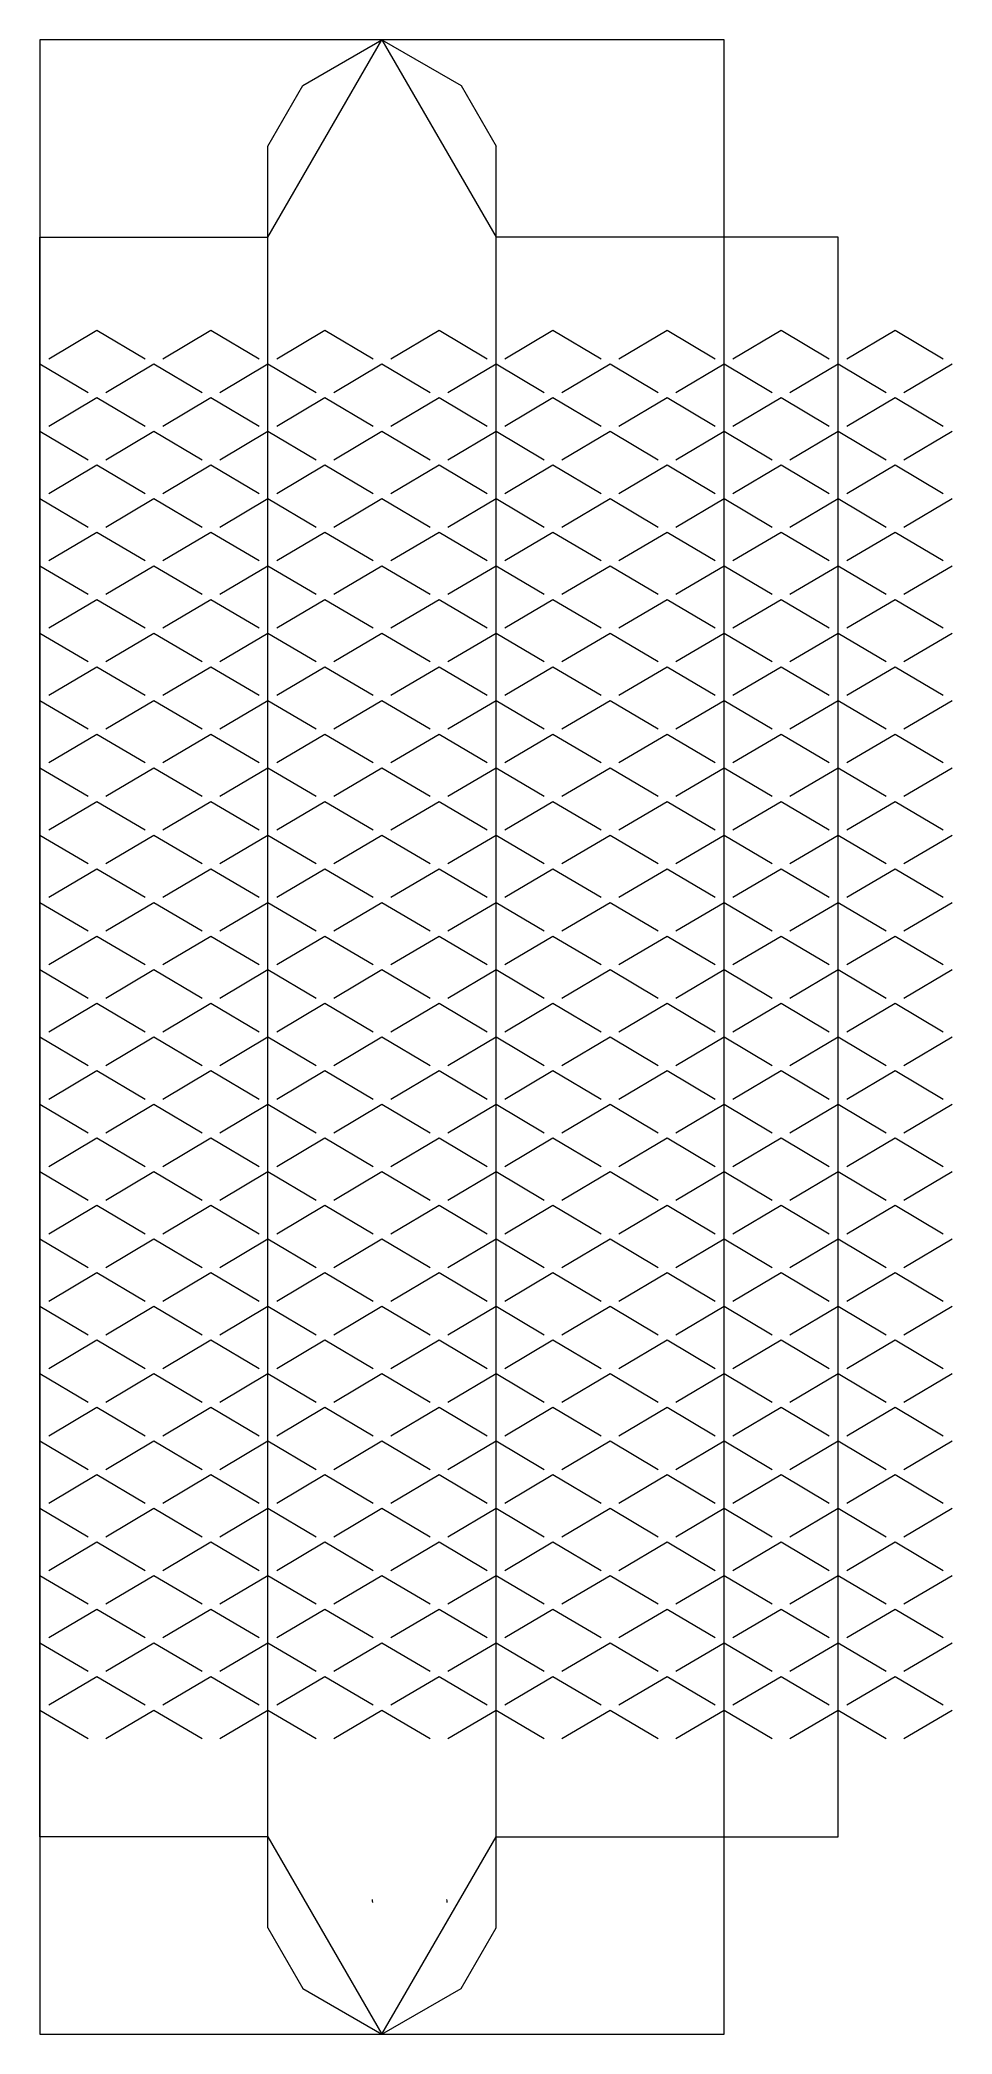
# Model space of a CAD drawing. Header units: metres. Extents: x 0 to 98, y 0 to 214.
import ezdxf

# ---------------------------------------------------------------- set-up
doc = ezdxf.new("R2010")
doc.units = ezdxf.units.M
doc.layers.add('TOP', color=1, linetype='Continuous', lineweight=0)

msp = doc.modelspace()

# ---------------------------------------------------------------- linework, layer by layer
at = {"layer": 'TOP'}
for p, q in [((73.5, 214.44), (0, 214.44)), ((0, 214.44), (0, 0)), ((24.5, 193.22), (36.75, 214.44)), ((28.26, 209.54), (36.75, 214.44)), ((36.75, 214.44), (45.24, 209.54)), ((36.75, 214.44), (49, 193.22)), ((73.5, 0), (73.5, 214.44)), ((24.5, 203.02), (28.26, 209.54)), ((45.24, 209.54), (49, 203.02)), ((24.5, 193.22), (24.5, 203.02)), ((49, 193.22), (49, 203.02)), ((73.5, 193.22), (73.5, 203.02)), ((0, 21.22), (0, 193.22)), ((0, 193.22), (24.5, 193.22)), ((24.5, 21.22), (24.5, 193.22)), ((85.75, 193.22), (49, 193.22)), ((49, 21.22), (49, 193.22)), ((85.75, 21.22), (85.75, 193.22)), ((0.96, 180.15), (6.12, 183.22)), ((6.12, 183.22), (11.29, 180.15)), ((13.21, 180.15), (18.38, 183.22)), ((18.38, 183.22), (23.54, 180.15)), ((25.46, 180.15), (30.62, 183.22)), ((30.62, 183.22), (35.79, 180.15)), ((37.71, 180.15), (42.88, 183.22)), ((42.88, 183.22), (48.04, 180.15)), ((49.96, 180.15), (55.12, 183.22)), ((55.12, 183.22), (60.29, 180.15)), ((62.21, 180.15), (67.38, 183.22)), ((67.38, 183.22), (72.54, 180.15)), ((74.46, 180.15), (79.62, 183.22)), ((79.62, 183.22), (84.79, 180.15)), ((86.71, 180.15), (91.88, 183.22)), ((91.88, 183.22), (97.04, 180.15)), ((0, 179.6), (5.17, 176.53)), ((7.08, 176.53), (12.25, 179.6)), ((12.25, 179.6), (17.42, 176.53)), ((19.33, 176.53), (24.5, 179.6)), ((24.5, 179.6), (29.67, 176.53)), ((31.58, 176.53), (36.75, 179.6)), ((36.75, 179.6), (41.92, 176.53)), ((43.83, 176.53), (49, 179.6)), ((49, 179.6), (54.17, 176.53)), ((56.08, 176.53), (61.25, 179.6)), ((61.25, 179.6), (66.42, 176.53)), ((68.33, 176.53), (73.5, 179.6)), ((73.5, 179.6), (78.67, 176.53)), ((80.58, 176.53), (85.75, 179.6)), ((85.75, 179.6), (90.92, 176.53)), ((92.83, 176.53), (98, 179.6)), ((0.96, 172.91), (6.12, 175.98)), ((6.12, 175.98), (11.29, 172.91)), ((13.21, 172.91), (18.38, 175.98)), ((18.38, 175.98), (23.54, 172.91)), ((25.46, 172.91), (30.62, 175.98)), ((30.62, 175.98), (35.79, 172.91)), ((37.71, 172.91), (42.88, 175.98)), ((42.88, 175.98), (48.04, 172.91)), ((49.96, 172.91), (55.12, 175.98)), ((55.12, 175.98), (60.29, 172.91)), ((62.21, 172.91), (67.38, 175.98)), ((67.38, 175.98), (72.54, 172.91)), ((74.46, 172.91), (79.62, 175.98)), ((79.62, 175.98), (84.79, 172.91)), ((86.71, 172.91), (91.88, 175.98)), ((91.88, 175.98), (97.04, 172.91)), ((0, 172.36), (5.17, 169.29)), ((7.08, 169.29), (12.25, 172.36)), ((12.25, 172.36), (17.42, 169.29)), ((19.33, 169.29), (24.5, 172.36)), ((24.5, 172.36), (29.67, 169.29)), ((31.58, 169.29), (36.75, 172.36)), ((36.75, 172.36), (41.92, 169.29)), ((43.83, 169.29), (49, 172.36)), ((49, 172.36), (54.17, 169.29)), ((56.08, 169.29), (61.25, 172.36)), ((61.25, 172.36), (66.42, 169.29)), ((68.33, 169.29), (73.5, 172.36)), ((73.5, 172.36), (78.67, 169.29)), ((80.58, 169.29), (85.75, 172.36)), ((85.75, 172.36), (90.92, 169.29)), ((92.83, 169.29), (98, 172.36)), ((0.96, 165.67), (6.12, 168.74)), ((6.12, 168.74), (11.29, 165.67)), ((13.21, 165.67), (18.38, 168.74)), ((18.38, 168.74), (23.54, 165.67)), ((25.46, 165.67), (30.62, 168.74)), ((30.62, 168.74), (35.79, 165.67)), ((37.71, 165.67), (42.88, 168.74)), ((42.88, 168.74), (48.04, 165.67)), ((49.96, 165.67), (55.12, 168.74)), ((55.12, 168.74), (60.29, 165.67)), ((62.21, 165.67), (67.38, 168.74)), ((67.38, 168.74), (72.54, 165.67)), ((74.46, 165.67), (79.62, 168.74)), ((79.62, 168.74), (84.79, 165.67)), ((86.71, 165.67), (91.88, 168.74)), ((91.88, 168.74), (97.04, 165.67)), ((0, 165.12), (5.17, 162.05)), ((7.08, 162.05), (12.25, 165.12)), ((12.25, 165.12), (17.42, 162.05)), ((19.33, 162.05), (24.5, 165.12)), ((24.5, 165.12), (29.67, 162.05)), ((31.58, 162.05), (36.75, 165.12)), ((36.75, 165.12), (41.92, 162.05)), ((43.83, 162.05), (49, 165.12)), ((49, 165.12), (54.17, 162.05)), ((56.08, 162.05), (61.25, 165.12)), ((61.25, 165.12), (66.42, 162.05)), ((68.33, 162.05), (73.5, 165.12)), ((73.5, 165.12), (78.67, 162.05)), ((80.58, 162.05), (85.75, 165.12)), ((85.75, 165.12), (90.92, 162.05)), ((92.83, 162.05), (98, 165.12)), ((0.96, 158.44), (6.12, 161.5)), ((6.12, 161.5), (11.29, 158.44)), ((13.21, 158.44), (18.38, 161.5)), ((18.38, 161.5), (23.54, 158.44)), ((25.46, 158.44), (30.62, 161.5)), ((30.62, 161.5), (35.79, 158.44)), ((37.71, 158.44), (42.88, 161.5)), ((42.88, 161.5), (48.04, 158.44)), ((49.96, 158.44), (55.12, 161.5)), ((55.12, 161.5), (60.29, 158.44)), ((62.21, 158.44), (67.38, 161.5)), ((67.38, 161.5), (72.54, 158.44)), ((74.46, 158.44), (79.62, 161.5)), ((79.62, 161.5), (84.79, 158.44)), ((86.71, 158.44), (91.88, 161.5)), ((91.88, 161.5), (97.04, 158.44)), ((0, 157.88), (5.17, 154.82)), ((7.08, 154.82), (12.25, 157.88)), ((12.25, 157.88), (17.42, 154.82)), ((19.33, 154.82), (24.5, 157.88)), ((24.5, 157.88), (29.67, 154.82)), ((31.58, 154.82), (36.75, 157.88)), ((36.75, 157.88), (41.92, 154.82)), ((43.83, 154.82), (49, 157.88)), ((49, 157.88), (54.17, 154.82)), ((56.08, 154.82), (61.25, 157.88)), ((61.25, 157.88), (66.42, 154.82)), ((68.33, 154.82), (73.5, 157.88)), ((73.5, 157.88), (78.67, 154.82)), ((80.58, 154.82), (85.75, 157.88)), ((85.75, 157.88), (90.92, 154.82)), ((92.83, 154.82), (98, 157.88)), ((0.96, 151.2), (6.12, 154.27)), ((6.12, 154.27), (11.29, 151.2)), ((13.21, 151.2), (18.38, 154.27)), ((18.38, 154.27), (23.54, 151.2)), ((25.46, 151.2), (30.62, 154.27)), ((30.62, 154.27), (35.79, 151.2)), ((37.71, 151.2), (42.88, 154.27)), ((42.88, 154.27), (48.04, 151.2)), ((49.96, 151.2), (55.12, 154.27)), ((55.12, 154.27), (60.29, 151.2)), ((62.21, 151.2), (67.38, 154.27)), ((67.38, 154.27), (72.54, 151.2)), ((74.46, 151.2), (79.62, 154.27)), ((79.62, 154.27), (84.79, 151.2)), ((86.71, 151.2), (91.88, 154.27)), ((91.88, 154.27), (97.04, 151.2)), ((0, 150.65), (5.17, 147.58)), ((7.08, 147.58), (12.25, 150.65)), ((12.25, 150.65), (17.42, 147.58)), ((19.33, 147.58), (24.5, 150.65)), ((24.5, 150.65), (29.67, 147.58)), ((31.58, 147.58), (36.75, 150.65)), ((36.75, 150.65), (41.92, 147.58)), ((43.83, 147.58), (49, 150.65)), ((49, 150.65), (54.17, 147.58)), ((56.08, 147.58), (61.25, 150.65)), ((61.25, 150.65), (66.42, 147.58)), ((68.33, 147.58), (73.5, 150.65)), ((73.5, 150.65), (78.67, 147.58)), ((80.58, 147.58), (85.75, 150.65)), ((85.75, 150.65), (90.92, 147.58)), ((92.83, 147.58), (98, 150.65)), ((0.96, 143.96), (6.12, 147.03)), ((6.12, 147.03), (11.29, 143.96)), ((13.21, 143.96), (18.38, 147.03)), ((18.38, 147.03), (23.54, 143.96)), ((25.46, 143.96), (30.62, 147.03)), ((30.62, 147.03), (35.79, 143.96)), ((37.71, 143.96), (42.88, 147.03)), ((42.88, 147.03), (48.04, 143.96)), ((49.96, 143.96), (55.12, 147.03)), ((55.12, 147.03), (60.29, 143.96)), ((62.21, 143.96), (67.38, 147.03)), ((67.38, 147.03), (72.54, 143.96)), ((74.46, 143.96), (79.62, 147.03)), ((79.62, 147.03), (84.79, 143.96)), ((86.71, 143.96), (91.88, 147.03)), ((91.88, 147.03), (97.04, 143.96)), ((0, 143.41), (5.17, 140.34)), ((7.08, 140.34), (12.25, 143.41)), ((12.25, 143.41), (17.42, 140.34)), ((19.33, 140.34), (24.5, 143.41)), ((24.5, 143.41), (29.67, 140.34)), ((31.58, 140.34), (36.75, 143.41)), ((36.75, 143.41), (41.92, 140.34)), ((43.83, 140.34), (49, 143.41)), ((49, 143.41), (54.17, 140.34)), ((56.08, 140.34), (61.25, 143.41)), ((61.25, 143.41), (66.42, 140.34)), ((68.33, 140.34), (73.5, 143.41)), ((73.5, 143.41), (78.67, 140.34)), ((80.58, 140.34), (85.75, 143.41)), ((85.75, 143.41), (90.92, 140.34)), ((92.83, 140.34), (98, 143.41)), ((0.96, 136.72), (6.12, 139.79)), ((6.12, 139.79), (11.29, 136.72)), ((13.21, 136.72), (18.38, 139.79)), ((18.38, 139.79), (23.54, 136.72)), ((25.46, 136.72), (30.62, 139.79)), ((30.62, 139.79), (35.79, 136.72)), ((37.71, 136.72), (42.88, 139.79)), ((42.88, 139.79), (48.04, 136.72)), ((49.96, 136.72), (55.12, 139.79)), ((55.12, 139.79), (60.29, 136.72)), ((62.21, 136.72), (67.38, 139.79)), ((67.38, 139.79), (72.54, 136.72)), ((74.46, 136.72), (79.62, 139.79)), ((79.62, 139.79), (84.79, 136.72)), ((86.71, 136.72), (91.88, 139.79)), ((91.88, 139.79), (97.04, 136.72)), ((0, 136.17), (5.17, 133.1)), ((7.08, 133.1), (12.25, 136.17)), ((12.25, 136.17), (17.42, 133.1)), ((19.33, 133.1), (24.5, 136.17)), ((24.5, 136.17), (29.67, 133.1)), ((31.58, 133.1), (36.75, 136.17)), ((36.75, 136.17), (41.92, 133.1)), ((43.83, 133.1), (49, 136.17)), ((49, 136.17), (54.17, 133.1)), ((56.08, 133.1), (61.25, 136.17)), ((61.25, 136.17), (66.42, 133.1)), ((68.33, 133.1), (73.5, 136.17)), ((73.5, 136.17), (78.67, 133.1)), ((80.58, 133.1), (85.75, 136.17)), ((85.75, 136.17), (90.92, 133.1)), ((92.83, 133.1), (98, 136.17)), ((0.96, 129.48), (6.12, 132.55)), ((6.12, 132.55), (11.29, 129.48)), ((13.21, 129.48), (18.38, 132.55)), ((18.38, 132.55), (23.54, 129.48)), ((25.46, 129.48), (30.62, 132.55)), ((30.62, 132.55), (35.79, 129.48)), ((37.71, 129.48), (42.88, 132.55)), ((42.88, 132.55), (48.04, 129.48)), ((49.96, 129.48), (55.12, 132.55)), ((55.12, 132.55), (60.29, 129.48)), ((62.21, 129.48), (67.38, 132.55)), ((67.38, 132.55), (72.54, 129.48)), ((74.46, 129.48), (79.62, 132.55)), ((79.62, 132.55), (84.79, 129.48)), ((86.71, 129.48), (91.88, 132.55)), ((91.88, 132.55), (97.04, 129.48)), ((0, 128.93), (5.17, 125.86)), ((7.08, 125.86), (12.25, 128.93)), ((12.25, 128.93), (17.42, 125.86)), ((19.33, 125.86), (24.5, 128.93)), ((24.5, 128.93), (29.67, 125.86)), ((31.58, 125.86), (36.75, 128.93)), ((36.75, 128.93), (41.92, 125.86)), ((43.83, 125.86), (49, 128.93)), ((49, 128.93), (54.17, 125.86)), ((56.08, 125.86), (61.25, 128.93)), ((61.25, 128.93), (66.42, 125.86)), ((68.33, 125.86), (73.5, 128.93)), ((73.5, 128.93), (78.67, 125.86)), ((80.58, 125.86), (85.75, 128.93)), ((85.75, 128.93), (90.92, 125.86)), ((92.83, 125.86), (98, 128.93)), ((0.96, 122.25), (6.12, 125.31)), ((6.12, 125.31), (11.29, 122.25)), ((13.21, 122.25), (18.38, 125.31)), ((18.38, 125.31), (23.54, 122.25)), ((25.46, 122.25), (30.62, 125.31)), ((30.62, 125.31), (35.79, 122.25)), ((37.71, 122.25), (42.88, 125.31)), ((42.88, 125.31), (48.04, 122.25)), ((49.96, 122.25), (55.12, 125.31)), ((55.12, 125.31), (60.29, 122.25)), ((62.21, 122.25), (67.38, 125.31)), ((67.38, 125.31), (72.54, 122.25)), ((74.46, 122.25), (79.62, 125.31)), ((79.62, 125.31), (84.79, 122.25)), ((86.71, 122.25), (91.88, 125.31)), ((91.88, 125.31), (97.04, 122.25)), ((0, 121.69), (5.17, 118.63)), ((7.08, 118.63), (12.25, 121.69)), ((12.25, 121.69), (17.42, 118.63)), ((19.33, 118.63), (24.5, 121.69)), ((24.5, 121.69), (29.67, 118.63)), ((31.58, 118.63), (36.75, 121.69)), ((36.75, 121.69), (41.92, 118.63)), ((43.83, 118.63), (49, 121.69)), ((49, 121.69), (54.17, 118.63)), ((56.08, 118.63), (61.25, 121.69)), ((61.25, 121.69), (66.42, 118.63)), ((68.33, 118.63), (73.5, 121.69)), ((73.5, 121.69), (78.67, 118.63)), ((80.58, 118.63), (85.75, 121.69)), ((85.75, 121.69), (90.92, 118.63)), ((92.83, 118.63), (98, 121.69)), ((0.96, 115.01), (6.12, 118.07)), ((6.12, 118.07), (11.29, 115.01)), ((13.21, 115.01), (18.38, 118.07)), ((18.38, 118.07), (23.54, 115.01)), ((25.46, 115.01), (30.62, 118.07)), ((30.62, 118.07), (35.79, 115.01)), ((37.71, 115.01), (42.88, 118.07)), ((42.88, 118.07), (48.04, 115.01)), ((49.96, 115.01), (55.12, 118.07)), ((55.12, 118.07), (60.29, 115.01)), ((62.21, 115.01), (67.38, 118.07)), ((67.38, 118.07), (72.54, 115.01)), ((74.46, 115.01), (79.62, 118.07)), ((79.62, 118.07), (84.79, 115.01)), ((86.71, 115.01), (91.88, 118.07)), ((91.88, 118.07), (97.04, 115.01)), ((0, 114.46), (5.17, 111.39)), ((7.08, 111.39), (12.25, 114.46)), ((12.25, 114.46), (17.42, 111.39)), ((19.33, 111.39), (24.5, 114.46)), ((24.5, 114.46), (29.67, 111.39)), ((31.58, 111.39), (36.75, 114.46)), ((36.75, 114.46), (41.92, 111.39)), ((43.83, 111.39), (49, 114.46)), ((49, 114.46), (54.17, 111.39)), ((56.08, 111.39), (61.25, 114.46)), ((61.25, 114.46), (66.42, 111.39)), ((68.33, 111.39), (73.5, 114.46)), ((73.5, 114.46), (78.67, 111.39)), ((80.58, 111.39), (85.75, 114.46)), ((85.75, 114.46), (90.92, 111.39)), ((92.83, 111.39), (98, 114.46)), ((0.96, 107.77), (6.12, 110.84)), ((6.12, 110.84), (11.29, 107.77)), ((13.21, 107.77), (18.38, 110.84)), ((18.38, 110.84), (23.54, 107.77)), ((25.46, 107.77), (30.62, 110.84)), ((30.62, 110.84), (35.79, 107.77)), ((37.71, 107.77), (42.88, 110.84)), ((42.88, 110.84), (48.04, 107.77)), ((49.96, 107.77), (55.12, 110.84)), ((55.12, 110.84), (60.29, 107.77)), ((62.21, 107.77), (67.38, 110.84)), ((67.38, 110.84), (72.54, 107.77)), ((74.46, 107.77), (79.62, 110.84)), ((79.62, 110.84), (84.79, 107.77)), ((86.71, 107.77), (91.88, 110.84)), ((91.88, 110.84), (97.04, 107.77)), ((0, 107.22), (5.17, 104.15)), ((7.08, 104.15), (12.25, 107.22)), ((12.25, 107.22), (17.42, 104.15)), ((19.33, 104.15), (24.5, 107.22)), ((24.5, 107.22), (29.67, 104.15)), ((31.58, 104.15), (36.75, 107.22)), ((36.75, 107.22), (41.92, 104.15)), ((43.83, 104.15), (49, 107.22)), ((49, 107.22), (54.17, 104.15)), ((56.08, 104.15), (61.25, 107.22)), ((61.25, 107.22), (66.42, 104.15)), ((68.33, 104.15), (73.5, 107.22)), ((73.5, 107.22), (78.67, 104.15)), ((80.58, 104.15), (85.75, 107.22)), ((85.75, 107.22), (90.92, 104.15)), ((92.83, 104.15), (98, 107.22)), ((0.96, 100.53), (6.12, 103.6)), ((6.12, 103.6), (11.29, 100.53)), ((13.21, 100.53), (18.38, 103.6)), ((18.38, 103.6), (23.54, 100.53)), ((25.46, 100.53), (30.62, 103.6)), ((30.62, 103.6), (35.79, 100.53)), ((37.71, 100.53), (42.88, 103.6)), ((42.88, 103.6), (48.04, 100.53)), ((49.96, 100.53), (55.12, 103.6)), ((55.12, 103.6), (60.29, 100.53)), ((62.21, 100.53), (67.38, 103.6)), ((67.38, 103.6), (72.54, 100.53)), ((74.46, 100.53), (79.62, 103.6)), ((79.62, 103.6), (84.79, 100.53)), ((86.71, 100.53), (91.88, 103.6)), ((91.88, 103.6), (97.04, 100.53)), ((0, 99.98), (5.17, 96.91)), ((7.08, 96.91), (12.25, 99.98)), ((12.25, 99.98), (17.42, 96.91)), ((19.33, 96.91), (24.5, 99.98)), ((24.5, 99.98), (29.67, 96.91)), ((31.58, 96.91), (36.75, 99.98)), ((36.75, 99.98), (41.92, 96.91)), ((43.83, 96.91), (49, 99.98)), ((49, 99.98), (54.17, 96.91)), ((56.08, 96.91), (61.25, 99.98)), ((61.25, 99.98), (66.42, 96.91)), ((68.33, 96.91), (73.5, 99.98)), ((73.5, 99.98), (78.67, 96.91)), ((80.58, 96.91), (85.75, 99.98)), ((85.75, 99.98), (90.92, 96.91)), ((92.83, 96.91), (98, 99.98)), ((0.96, 93.29), (6.12, 96.36)), ((6.12, 96.36), (11.29, 93.29)), ((13.21, 93.29), (18.38, 96.36)), ((18.38, 96.36), (23.54, 93.29)), ((25.46, 93.29), (30.62, 96.36)), ((30.62, 96.36), (35.79, 93.29)), ((37.71, 93.29), (42.88, 96.36)), ((42.88, 96.36), (48.04, 93.29)), ((49.96, 93.29), (55.12, 96.36)), ((55.12, 96.36), (60.29, 93.29)), ((62.21, 93.29), (67.38, 96.36)), ((67.38, 96.36), (72.54, 93.29)), ((74.46, 93.29), (79.62, 96.36)), ((79.62, 96.36), (84.79, 93.29)), ((86.71, 93.29), (91.88, 96.36)), ((91.88, 96.36), (97.04, 93.29)), ((0, 92.74), (5.17, 89.67)), ((7.08, 89.67), (12.25, 92.74)), ((12.25, 92.74), (17.42, 89.67)), ((19.33, 89.67), (24.5, 92.74)), ((24.5, 92.74), (29.67, 89.67)), ((31.58, 89.67), (36.75, 92.74)), ((36.75, 92.74), (41.92, 89.67)), ((43.83, 89.67), (49, 92.74)), ((49, 92.74), (54.17, 89.67)), ((56.08, 89.67), (61.25, 92.74)), ((61.25, 92.74), (66.42, 89.67)), ((68.33, 89.67), (73.5, 92.74)), ((73.5, 92.74), (78.67, 89.67)), ((80.58, 89.67), (85.75, 92.74)), ((85.75, 92.74), (90.92, 89.67)), ((92.83, 89.67), (98, 92.74)), ((0.96, 86.05), (6.12, 89.12)), ((6.12, 89.12), (11.29, 86.05)), ((13.21, 86.05), (18.38, 89.12)), ((18.38, 89.12), (23.54, 86.05)), ((25.46, 86.05), (30.62, 89.12)), ((30.62, 89.12), (35.79, 86.05)), ((37.71, 86.05), (42.88, 89.12)), ((42.88, 89.12), (48.04, 86.05)), ((49.96, 86.05), (55.12, 89.12)), ((55.12, 89.12), (60.29, 86.05)), ((62.21, 86.05), (67.38, 89.12)), ((67.38, 89.12), (72.54, 86.05)), ((74.46, 86.05), (79.62, 89.12)), ((79.62, 89.12), (84.79, 86.05)), ((86.71, 86.05), (91.88, 89.12)), ((91.88, 89.12), (97.04, 86.05)), ((0, 85.5), (5.17, 82.44)), ((7.08, 82.44), (12.25, 85.5)), ((12.25, 85.5), (17.42, 82.44)), ((19.33, 82.44), (24.5, 85.5)), ((24.5, 85.5), (29.67, 82.44)), ((31.58, 82.44), (36.75, 85.5)), ((36.75, 85.5), (41.92, 82.44)), ((43.83, 82.44), (49, 85.5)), ((49, 85.5), (54.17, 82.44)), ((56.08, 82.44), (61.25, 85.5)), ((61.25, 85.5), (66.42, 82.44)), ((68.33, 82.44), (73.5, 85.5)), ((73.5, 85.5), (78.67, 82.44)), ((80.58, 82.44), (85.75, 85.5)), ((85.75, 85.5), (90.92, 82.44)), ((92.83, 82.44), (98, 85.5)), ((0.96, 78.82), (6.12, 81.88)), ((6.12, 81.88), (11.29, 78.82)), ((13.21, 78.82), (18.38, 81.88)), ((18.38, 81.88), (23.54, 78.82)), ((25.46, 78.82), (30.62, 81.88)), ((30.62, 81.88), (35.79, 78.82)), ((37.71, 78.82), (42.88, 81.88)), ((42.88, 81.88), (48.04, 78.82)), ((49.96, 78.82), (55.12, 81.88)), ((55.12, 81.88), (60.29, 78.82)), ((62.21, 78.82), (67.38, 81.88)), ((67.38, 81.88), (72.54, 78.82)), ((74.46, 78.82), (79.62, 81.88)), ((79.62, 81.88), (84.79, 78.82)), ((86.71, 78.82), (91.88, 81.88)), ((91.88, 81.88), (97.04, 78.82)), ((0, 78.27), (5.17, 75.2)), ((7.08, 75.2), (12.25, 78.27)), ((12.25, 78.27), (17.42, 75.2)), ((19.33, 75.2), (24.5, 78.27)), ((24.5, 78.27), (29.67, 75.2)), ((31.58, 75.2), (36.75, 78.27)), ((36.75, 78.27), (41.92, 75.2)), ((43.83, 75.2), (49, 78.27)), ((49, 78.27), (54.17, 75.2)), ((56.08, 75.2), (61.25, 78.27)), ((61.25, 78.27), (66.42, 75.2)), ((68.33, 75.2), (73.5, 78.27)), ((73.5, 78.27), (78.67, 75.2)), ((80.58, 75.2), (85.75, 78.27)), ((85.75, 78.27), (90.92, 75.2)), ((92.83, 75.2), (98, 78.27)), ((0.96, 71.58), (6.12, 74.65)), ((6.12, 74.65), (11.29, 71.58)), ((13.21, 71.58), (18.38, 74.65)), ((18.38, 74.65), (23.54, 71.58)), ((25.46, 71.58), (30.62, 74.65)), ((30.62, 74.65), (35.79, 71.58)), ((37.71, 71.58), (42.88, 74.65)), ((42.88, 74.65), (48.04, 71.58)), ((49.96, 71.58), (55.12, 74.65)), ((55.12, 74.65), (60.29, 71.58)), ((62.21, 71.58), (67.38, 74.65)), ((67.38, 74.65), (72.54, 71.58)), ((74.46, 71.58), (79.62, 74.65)), ((79.62, 74.65), (84.79, 71.58)), ((86.71, 71.58), (91.88, 74.65)), ((91.88, 74.65), (97.04, 71.58)), ((0, 71.03), (5.17, 67.96)), ((7.08, 67.96), (12.25, 71.03)), ((12.25, 71.03), (17.42, 67.96)), ((19.33, 67.96), (24.5, 71.03)), ((24.5, 71.03), (29.67, 67.96)), ((31.58, 67.96), (36.75, 71.03)), ((36.75, 71.03), (41.92, 67.96)), ((43.83, 67.96), (49, 71.03)), ((49, 71.03), (54.17, 67.96)), ((56.08, 67.96), (61.25, 71.03)), ((61.25, 71.03), (66.42, 67.96)), ((68.33, 67.96), (73.5, 71.03)), ((73.5, 71.03), (78.67, 67.96)), ((80.58, 67.96), (85.75, 71.03)), ((85.75, 71.03), (90.92, 67.96)), ((92.83, 67.96), (98, 71.03)), ((0.96, 64.34), (6.12, 67.41)), ((6.12, 67.41), (11.29, 64.34)), ((13.21, 64.34), (18.38, 67.41)), ((18.38, 67.41), (23.54, 64.34)), ((25.46, 64.34), (30.62, 67.41)), ((30.62, 67.41), (35.79, 64.34)), ((37.71, 64.34), (42.88, 67.41)), ((42.88, 67.41), (48.04, 64.34)), ((49.96, 64.34), (55.12, 67.41)), ((55.12, 67.41), (60.29, 64.34)), ((62.21, 64.34), (67.38, 67.41)), ((67.38, 67.41), (72.54, 64.34)), ((74.46, 64.34), (79.62, 67.41)), ((79.62, 67.41), (84.79, 64.34)), ((86.71, 64.34), (91.88, 67.41)), ((91.88, 67.41), (97.04, 64.34)), ((0, 63.79), (5.17, 60.72)), ((7.08, 60.72), (12.25, 63.79)), ((12.25, 63.79), (17.42, 60.72)), ((19.33, 60.72), (24.5, 63.79)), ((24.5, 63.79), (29.67, 60.72)), ((31.58, 60.72), (36.75, 63.79)), ((36.75, 63.79), (41.92, 60.72)), ((43.83, 60.72), (49, 63.79)), ((49, 63.79), (54.17, 60.72)), ((56.08, 60.72), (61.25, 63.79)), ((61.25, 63.79), (66.42, 60.72)), ((68.33, 60.72), (73.5, 63.79)), ((73.5, 63.79), (78.67, 60.72)), ((80.58, 60.72), (85.75, 63.79)), ((85.75, 63.79), (90.92, 60.72)), ((92.83, 60.72), (98, 63.79)), ((0.96, 57.1), (6.12, 60.17)), ((6.12, 60.17), (11.29, 57.1)), ((13.21, 57.1), (18.38, 60.17)), ((18.38, 60.17), (23.54, 57.1)), ((25.46, 57.1), (30.62, 60.17)), ((30.62, 60.17), (35.79, 57.1)), ((37.71, 57.1), (42.88, 60.17)), ((42.88, 60.17), (48.04, 57.1)), ((49.96, 57.1), (55.12, 60.17)), ((55.12, 60.17), (60.29, 57.1)), ((62.21, 57.1), (67.38, 60.17)), ((67.38, 60.17), (72.54, 57.1)), ((74.46, 57.1), (79.62, 60.17)), ((79.62, 60.17), (84.79, 57.1)), ((86.71, 57.1), (91.88, 60.17)), ((91.88, 60.17), (97.04, 57.1)), ((0, 56.55), (5.17, 53.48)), ((7.08, 53.48), (12.25, 56.55)), ((12.25, 56.55), (17.42, 53.48)), ((19.33, 53.48), (24.5, 56.55)), ((24.5, 56.55), (29.67, 53.48)), ((31.58, 53.48), (36.75, 56.55)), ((36.75, 56.55), (41.92, 53.48)), ((43.83, 53.48), (49, 56.55)), ((49, 56.55), (54.17, 53.48)), ((56.08, 53.48), (61.25, 56.55)), ((61.25, 56.55), (66.42, 53.48)), ((68.33, 53.48), (73.5, 56.55)), ((73.5, 56.55), (78.67, 53.48)), ((80.58, 53.48), (85.75, 56.55)), ((85.75, 56.55), (90.92, 53.48)), ((92.83, 53.48), (98, 56.55)), ((0.96, 49.86), (6.12, 52.93)), ((6.12, 52.93), (11.29, 49.86)), ((13.21, 49.86), (18.38, 52.93)), ((18.38, 52.93), (23.54, 49.86)), ((25.46, 49.86), (30.62, 52.93)), ((30.62, 52.93), (35.79, 49.86)), ((37.71, 49.86), (42.88, 52.93)), ((42.88, 52.93), (48.04, 49.86)), ((49.96, 49.86), (55.12, 52.93)), ((55.12, 52.93), (60.29, 49.86)), ((62.21, 49.86), (67.38, 52.93)), ((67.38, 52.93), (72.54, 49.86)), ((74.46, 49.86), (79.62, 52.93)), ((79.62, 52.93), (84.79, 49.86)), ((86.71, 49.86), (91.88, 52.93)), ((91.88, 52.93), (97.04, 49.86)), ((0, 49.31), (5.17, 46.25)), ((7.08, 46.25), (12.25, 49.31)), ((12.25, 49.31), (17.42, 46.25)), ((19.33, 46.25), (24.5, 49.31)), ((24.5, 49.31), (29.67, 46.25)), ((31.58, 46.25), (36.75, 49.31)), ((36.75, 49.31), (41.92, 46.25)), ((43.83, 46.25), (49, 49.31)), ((49, 49.31), (54.17, 46.25)), ((56.08, 46.25), (61.25, 49.31)), ((61.25, 49.31), (66.42, 46.25)), ((68.33, 46.25), (73.5, 49.31)), ((73.5, 49.31), (78.67, 46.25)), ((80.58, 46.25), (85.75, 49.31)), ((85.75, 49.31), (90.92, 46.25)), ((92.83, 46.25), (98, 49.31)), ((0.96, 42.63), (6.12, 45.69)), ((6.12, 45.69), (11.29, 42.63)), ((13.21, 42.63), (18.38, 45.69)), ((18.38, 45.69), (23.54, 42.63)), ((25.46, 42.63), (30.62, 45.69)), ((30.62, 45.69), (35.79, 42.63)), ((37.71, 42.63), (42.88, 45.69)), ((42.88, 45.69), (48.04, 42.63)), ((49.96, 42.63), (55.12, 45.69)), ((55.12, 45.69), (60.29, 42.63)), ((62.21, 42.63), (67.38, 45.69)), ((67.38, 45.69), (72.54, 42.63)), ((74.46, 42.63), (79.62, 45.69)), ((79.62, 45.69), (84.79, 42.63)), ((86.71, 42.63), (91.88, 45.69)), ((91.88, 45.69), (97.04, 42.63)), ((0, 42.07), (5.17, 39.01)), ((7.08, 39.01), (12.25, 42.07)), ((12.25, 42.07), (17.42, 39.01)), ((19.33, 39.01), (24.5, 42.07)), ((24.5, 42.07), (29.67, 39.01)), ((31.58, 39.01), (36.75, 42.07)), ((36.75, 42.07), (41.92, 39.01)), ((43.83, 39.01), (49, 42.07)), ((49, 42.07), (54.17, 39.01)), ((56.08, 39.01), (61.25, 42.07)), ((61.25, 42.07), (66.42, 39.01)), ((68.33, 39.01), (73.5, 42.07)), ((73.5, 42.07), (78.67, 39.01)), ((80.58, 39.01), (85.75, 42.07)), ((85.75, 42.07), (90.92, 39.01)), ((92.83, 39.01), (98, 42.07)), ((0.96, 35.39), (6.12, 38.46)), ((6.12, 38.46), (11.29, 35.39)), ((13.21, 35.39), (18.38, 38.46)), ((18.38, 38.46), (23.54, 35.39)), ((25.46, 35.39), (30.62, 38.46)), ((30.62, 38.46), (35.79, 35.39)), ((37.71, 35.39), (42.88, 38.46)), ((42.88, 38.46), (48.04, 35.39)), ((49.96, 35.39), (55.12, 38.46)), ((55.12, 38.46), (60.29, 35.39)), ((62.21, 35.39), (67.38, 38.46)), ((67.38, 38.46), (72.54, 35.39)), ((74.46, 35.39), (79.62, 38.46)), ((79.62, 38.46), (84.79, 35.39)), ((86.71, 35.39), (91.88, 38.46)), ((91.88, 38.46), (97.04, 35.39)), ((0, 34.84), (5.17, 31.77)), ((7.08, 31.77), (12.25, 34.84)), ((12.25, 34.84), (17.42, 31.77)), ((19.33, 31.77), (24.5, 34.84)), ((24.5, 34.84), (29.67, 31.77)), ((31.58, 31.77), (36.75, 34.84)), ((36.75, 34.84), (41.92, 31.77)), ((43.83, 31.77), (49, 34.84)), ((49, 34.84), (54.17, 31.77)), ((56.08, 31.77), (61.25, 34.84)), ((61.25, 34.84), (66.42, 31.77)), ((68.33, 31.77), (73.5, 34.84)), ((73.5, 34.84), (78.67, 31.77)), ((80.58, 31.77), (85.75, 34.84)), ((85.75, 34.84), (90.92, 31.77)), ((92.83, 31.77), (98, 34.84)), ((24.5, 21.22), (0, 21.22)), ((24.5, 11.42), (24.5, 21.22)), ((24.5, 21.22), (36.75, 0)), ((36.75, 0), (49, 21.22)), ((49, 21.22), (85.75, 21.22)), ((49, 11.42), (49, 21.22)), ((73.5, 11.42), (73.5, 21.22)), ((24.5, 11.42), (28.26, 4.9)), ((45.24, 4.9), (49, 11.42)), ((28.26, 4.9), (36.75, 0)), ((36.75, 0), (45.24, 4.9)), ((0, 0), (73.5, 0))]:
    msp.add_line(p, q, dxfattribs=at)
for centre in [(32.75, 14.15), (40.75, 14.15)]:
    msp.add_arc(centre, 3, 0, 6.2832, dxfattribs=at)

doc.saveas('drawing.dxf')
